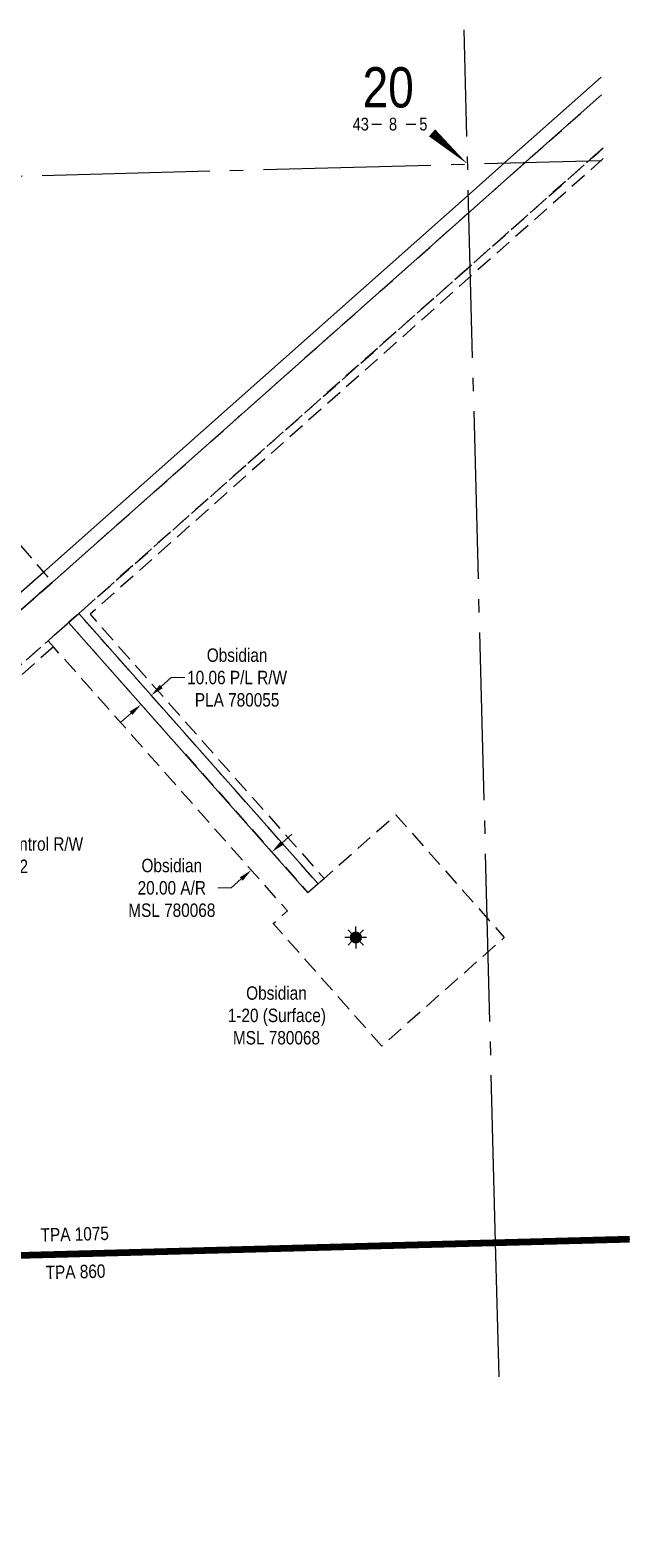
# Model space of a CAD drawing. Extents: x 622919 to 628952, y 5840458 to 5844880.
# Drawn here: x 626271 to 626720, y 5841789 to 5842907 of the extents above; entities that cross this region are included whole.
import ezdxf
from ezdxf.enums import TextEntityAlignment as Align

# ---------------------------------------------------------------- set-up
doc = ezdxf.new("R2010")
doc.units = 0
doc.header["$LTSCALE"] = 5
doc.header["$PDSIZE"] = 0.5
for name, pattern in [('CENTERLINEX3', [5, 2.5, -1, 0.5, -1]), ('foc-ACCESSROAD', [3.75, 2.5, -1.25]), ('foc-FLOWLINE', [3.75, 2.5, -1.25]), ('foc-QUARTERLINE', [33, 25, -3, 2, -3]), ('foc-UNSURVEYED', [12.5, 10, -2.5])]:
    doc.linetypes.add(name, pattern=pattern)
doc.layers.get('Defpoints').update_dxf_attribs({"color": 9})
for name, color, linetype in [('10', 1, 'Continuous'), ('9', 3, 'Continuous'), ('C-AR', 13, 'foc-ACCESSROAD'), ('C-RW', 13, 'Continuous'), ('C-WS', 13, 'foc-ACCESSROAD'), ('C-WS-S', 8, 'Continuous'), ('F-EZE', 190, 'foc-FLOWLINE'), ('L-SECLBL', 7, 'Continuous'), ('L-SECQ', 8, 'foc-QUARTERLINE'), ('L-USEC', 7, 'foc-UNSURVEYED')]:
    doc.layers.add(name, color=color, linetype=linetype)
doc.layers.add('AS-TRAPPER BOUNDARY', color=7, linetype='CENTERLINEX3', true_color=0xb85c00, transparency=0.6)
doc.layers.add('AS-TRAPPER-T', color=7, linetype='Continuous', true_color=0xc26100)
for name, color, linetype, lineweight in [('C-AR-T', 13, 'Continuous', 9), ('C-RW-T', 13, 'Continuous', 9), ('C-WS-T', 13, 'Continuous', 9), ('F-EZE-T', 190, 'Continuous', 9)]:
    doc.layers.add(name, color=color, linetype=linetype, lineweight=lineweight)
doc.styles.add('80CG', font='ARIALN.TTF', dxfattribs={"height": 10})
doc.styles.add('80L', font='ARIALN.TTF', dxfattribs={"height": 10})
doc.styles.add('SIMPLEX', font='ARIALN.TTF')
doc.dimstyles.new('Compass 5 000', dxfattribs={"dimscale": 5, "dimtxt": 9, "dimasz": 2, "dimexe": 0.2, "dimexo": 0.0625, "dimgap": 0.5, "dimtad": 0, "dimtih": 1, "dimtoh": 1, "dimzin": 0, "dimdsep": 46, "dimtxsty": '80CG', "dimcen": 0.1, "dimse1": 1, "dimse2": 1, "dimclrd": 256, "dimclrt": 256, "dimaunit": 1, "dimadec": 4, "dimazin": 0, "dimtfac": 0.06, "dimtofl": 0, "dimtmove": 0, "dimatfit": 1, "dimfxl": 0.2, "dimtolj": 1, "dimtzin": 0, "dimlwd": -1, "dimarcsym": 0})

# ---------------------------------------------------------------- blocks, each defined once
blk = doc.blocks.new('L-SECLBL')
at = {"layer": '9', "color": 7}
for p, q in [((-5.1, -27.8), (-12.3, -27.8)), ((20.7, -27.8), (13.5, -27.8))]:
    blk.add_line(p, q, dxfattribs=at)
at = {"layer": '10', "color": 2, "style": 'SIMPLEX'}
blk.add_attdef('SEC', text='', height=30, dxfattribs=at).set_placement((0, 0), align=Align.MIDDLE)
at = {"layer": '10', "color": 5, "style": '80L'}
blk.add_attdef('TWP', text='', height=9.5, dxfattribs=at).set_placement((-14.4, -27.4), align=Align.MIDDLE_RIGHT)
blk.add_attdef('RGE', text='', height=9.5, dxfattribs=at).set_placement((3.6, -27.4), align=Align.MIDDLE_CENTER)
blk.add_attdef('MER', text='', height=9.5, dxfattribs=at).set_placement((23.2, -27.4), align=Align.MIDDLE_LEFT)
blk = doc.blocks.new('*D47')
at = {"layer": 'C-AR-T', "transparency": 16777216}
for p, q in [((626458.6, 5842300.8), (626466.1, 5842307.4)), ((626428.3, 5842274), (626420.8, 5842267.3)), ((626420.8, 5842267.3), (626410.8, 5842267.3))]:
    blk.add_line(p, q, dxfattribs=at)
for points in [[(626457.5, 5842302), (626459.7, 5842299.5), (626451.1, 5842294.1)], [(626427.2, 5842275.2), (626429.4, 5842272.7), (626435.8, 5842280.6)]]:
    blk.add_solid(points, dxfattribs=at)
at = {"layer": 'Defpoints', "color": 0, "transparency": 16777216}
for p in [(626446.8, 5842299), (626431.5, 5842285.4), (626435.8, 5842280.6)]:
    blk.add_point(p, dxfattribs=at)
at = {"layer": 'C-AR-T', "transparency": 16777216, "insert": (626376.5, 5842267.3), "char_height": 10, "attachment_point": 5, "style": '80CG'}
blk.add_mtext('\\A1;Obsidian\\P20.00 A/R\\PMSL 780068', dxfattribs=at)
blk = doc.blocks.new('*D68')
at = {"layer": 'C-RW-T', "transparency": 16777216}
for p, q in [((626368.6, 5842417.4), (626376.1, 5842424.1)), ((626376.1, 5842424.1), (626386.1, 5842424.1)), ((626346.1, 5842397.5), (626338.6, 5842390.9))]:
    blk.add_line(p, q, dxfattribs=at)
for points in [[(626367.5, 5842418.7), (626369.7, 5842416.2), (626361.1, 5842410.8)], [(626345, 5842398.7), (626347.2, 5842396.3), (626353.6, 5842404.1)]]:
    blk.add_solid(points, dxfattribs=at)
at = {"layer": 'Defpoints', "color": 0, "transparency": 16777216}
for p in [(626352.8, 5842405.1), (626360.3, 5842411.8), (626361.1, 5842410.8)]:
    blk.add_point(p, dxfattribs=at)
at = {"layer": 'C-RW-T', "transparency": 16777216, "insert": (626425.2, 5842424.1), "char_height": 10, "attachment_point": 5, "style": '80CG'}
blk.add_mtext('\\A1;Obsidian\\P10.06 P/L R/W\\PPLA 780055', dxfattribs=at)
blk = doc.blocks.new('*D74')
at = {"layer": 'Defpoints', "color": 0, "transparency": 16777216}
for p in [(626130.6, 5842315.5), (626139, 5842315), (626134.6, 5842311)]:
    blk.add_point(p, dxfattribs=at)
at = {"layer": 'F-EZE-T', "transparency": 16777216}
for p, q in [((626128.4, 5842326.9), (626121.8, 5842334.4)), ((626145.7, 5842307.5), (626152.3, 5842300)), ((626152.3, 5842300), (626162.3, 5842300))]:
    blk.add_line(p, q, dxfattribs=at)
for points in [[(626129.7, 5842328.1), (626127.2, 5842325.8), (626135.1, 5842319.5)], [(626146.9, 5842308.6), (626144.4, 5842306.4), (626139, 5842315)]]:
    blk.add_solid(points, dxfattribs=at)
at = {"layer": 'F-EZE-T', "transparency": 16777216, "insert": (626237.5, 5842300), "char_height": 10, "attachment_point": 5, "style": '80CG'}
blk.add_mtext('\\A1;Fortis\\P6.00 Vegetation Control R/W\\PEZE 880292', dxfattribs=at)
blk = doc.blocks.new('GAS')
h = blk.add_hatch(color=255)
h.dxf.hatch_style = 1
edge = h.paths.add_edge_path()
edge.add_arc((0, 0), 0.9, 0, 360)
for p, q in [((-0.81, 0), (-1.62, 0)), ((-0.57, 0.57), (-1.14, 1.14)), ((0, 0.81), (0, 1.62)), ((0.57, 0.57), (1.14, 1.14)), ((1.62, 0), (0.81, 0)), ((-0.57, -0.57), (-1.14, -1.14)), ((0, -0.81), (0, -1.62)), ((1.14, -1.14), (0.57, -0.57))]:
    blk.add_line(p, q)
blk.add_circle((0, 0), 0.8)

msp = doc.modelspace()

# ---------------------------------------------------------------- linework, layer by layer
at = {"layer": 'C-AR', "flags": 128}
msp.add_lwpolyline([(626287.3, 5842495.038), (626264.483, 5842474.792), (626257.966, 5842482.441), (626041.236, 5842736.743), (626064.448, 5842756.525), (626280.785, 5842502.684), (626287.3, 5842495.038)], close=True, dxfattribs=at)
at = {"layer": 'C-RW'}
for points in [[(625324.168, 5841653.818), (625498.366, 5841808.399), (625511.23, 5841848.105), (625585.906, 5841915.197), (625620.195, 5841916.509), (626029.387, 5842279.62), (626253.468, 5842478.463), (626257.966, 5842482.441), (626280.788, 5842502.688), (626598.952, 5842785.04), (626627.166, 5842810.077), (626696.684, 5842871.767)], [(626697.027, 5842858.628), (626642.783, 5842810.492), (626599.295, 5842771.902), (626287.3, 5842495.036), (626264.484, 5842474.791), (626259.991, 5842470.809), (626036.062, 5842272.098), (625624.177, 5841906.597), (625589.922, 5841905.286), (625519.963, 5841842.432), (625507.074, 5841802.681), (625329.339, 5841644.962)]]:
    msp.add_lwpolyline(points, dxfattribs=at)
msp.add_lwpolyline([(626485.591, 5842270.382), (626478.058, 5842263.707), (626299.553, 5842465.138), (626307.082, 5842471.818), (626485.591, 5842270.382)], close=True, dxfattribs=at)
at = {"layer": 'C-WS', "flags": 128}
msp.add_lwpolyline([(626698.068, 5842818.776), (626690.154, 5842811.752), (626600.336, 5842732.052), (626311.571, 5842475.806), (626307.082, 5842471.819), (626299.553, 5842465.138), (626284.269, 5842451.578), (626074.315, 5842265.269), (626031.018, 5842264.061), (626026.877, 5842263.944), (626259.991, 5842470.809), (626264.484, 5842474.791), (626287.3, 5842495.036), (626599.295, 5842771.902), (626642.783, 5842810.492), (626697.027, 5842858.628)], dxfattribs=at)
msp.add_lwpolyline([(626299.553, 5842465.138), (626478.058, 5842263.707), (626485.591, 5842270.382), (626490.084, 5842274.364), (626543.613, 5842321.8), (626613.111, 5842243.145), (626624.39, 5842230.382), (626613.692, 5842220.902), (626533.089, 5842149.473), (626452.179, 5842240.773), (626462.766, 5842250.155), (626288.251, 5842447.084), (626284.269, 5842451.578), (626299.553, 5842465.138)], close=True, dxfattribs=at)
at = {"layer": 'F-EZE', "flags": 128}
msp.add_lwpolyline([(626698.273, 5842810.931), (626600.541, 5842724.207), (626315.553, 5842471.313), (626490.084, 5842274.364), (626485.591, 5842270.382), (626307.082, 5842471.819), (626311.571, 5842475.806), (626600.336, 5842732.052), (626690.154, 5842811.752), (626698.068, 5842818.776)], dxfattribs=at)
msp.add_lwpolyline([(626288.251, 5842447.084), (626083.654, 5842265.529), (626074.315, 5842265.269), (626284.269, 5842451.578), (626288.251, 5842447.084)], close=True, dxfattribs=at)
at = {"layer": 'L-SECLBL', "flags": 128}
msp.add_lwpolyline([(626597.069, 5842806.922, 0, 6.998, 0), (626570.555, 5842830.192, 0, 0, 0)], format="xyseb", dxfattribs=at)
at = {"layer": 'L-SECQ'}
for p, q in [((626618.005, 5842002.798), (626594.467, 5842906.854)), ((625785.026, 5842785.346), (626696.998, 5842809.577)), ((626620.607, 5841902.869), (626618.005, 5842002.798))]:
    msp.add_line(p, q, dxfattribs=at)
at = {"layer": 'L-USEC'}
for p, q in [((626211.908, 5841992.007), (626618.005, 5842002.798)), ((626618.005, 5842002.798), (626717.934, 5842005.454))]:
    msp.add_line(p, q, dxfattribs=at)

# ---------------------------------------------------------------- block references
at = {"layer": 'C-WS-S', "xscale": 4.9982219, "yscale": 4.9982219, "zscale": 4.9982219}
msp.add_blockref('GAS', (626513.708, 5842230.359), dxfattribs=at)
at = {"layer": 'L-SECLBL', "xscale": 0.999643, "yscale": 0.999643, "zscale": 0.999643}
msp.add_blockref('L-SECLBL', (626537.859, 5842864.095), dxfattribs=at).add_auto_attribs({'SEC': '20', 'TWP': '43', 'RGE': '8', 'MER': '5'})

# ---------------------------------------------------------------- texts
at = {"layer": 'AS-TRAPPER-T', "style": '80L'}
msp.add_text('TPA 860', height=9.9941, rotation=1.522209, dxfattribs=at).set_placement((626282.579, 5841975.601))
at = {"layer": 'C-WS-T', "insert": (626417.56, 5842193.968), "char_height": 9.99643, "attachment_point": 1, "style": '80L'}
msp.add_mtext_dynamic_manual_height_columns('\\pi14.403;Obsidian\\P\\pi0.67664;1-20 (Surface)\\P\\pi4.5259;MSL 780068', width=72.62387, gutter_width=50, heights=[44.036], dxfattribs=at)

# ---------------------------------------------------------------- dimensions: what is measured, and where the dimension line sits
at = {"layer": 'C-AR-T'}
dim = msp.add_aligned_dim(p1=(626446.797, 5842298.984), p2=(626431.504, 5842285.433), distance=6.462, text='Obsidian\\P20.00 A/R\\PMSL 780068', dimstyle='Compass 5 000', dxfattribs=at)
dim.commit()
dim.dimension.update_dxf_attribs({"geometry": '*D47', "text_midpoint": (626376.522, 5842267.334)})
at = {"layer": 'C-RW-T'}
dim = msp.add_aligned_dim(p1=(626352.769, 5842405.089), p2=(626360.302, 5842411.763), distance=-1.277, text='Obsidian\\P10.06 P/L R/W\\PPLA 780055', dimstyle='Compass 5 000', dxfattribs=at)
dim.commit()
dim.dimension.update_dxf_attribs({"geometry": '*D68', "text_midpoint": (626425.205, 5842424.071)})
at = {"layer": 'F-EZE-T'}
dim = msp.add_aligned_dim(p1=(626130.59, 5842315.506), p2=(626134.574, 5842311.015), distance=5.968, text='Fortis\\P6.00 Vegetation Control R/W\\PEZE 880292', dimstyle='Compass 5 000', dxfattribs=at)
dim.commit()
dim.dimension.update_dxf_attribs({"geometry": '*D74', "text_midpoint": (626237.469, 5842300.015)})

# ---------------------------------------------------------------- next in the draw order: texts
at = {"layer": 'AS-TRAPPER-T', "insert": (626278.544, 5842013.553), "char_height": 9.9941, "width": 51.79888, "attachment_point": 1, "rotation": 1.522209, "style": '80L', "bg_fill": 3, "box_fill_scale": 1.15, "bg_fill_color": 256, "bg_fill_true_color": 256, "bg_fill_transparency": 0}
msp.add_mtext('TPA 1075', dxfattribs=at)

# ---------------------------------------------------------------- next in the draw order: linework, layer by layer
at = {"layer": 'AS-TRAPPER BOUNDARY', "const_width": 5, "flags": 128}
msp.add_lwpolyline([(624875.391, 5841917.634), (624975.211, 5841924.548), (625785.718, 5841980.682), (626618.005, 5842002.798), (626717.934, 5842005.454)], dxfattribs=at)

doc.saveas('drawing.dxf')
